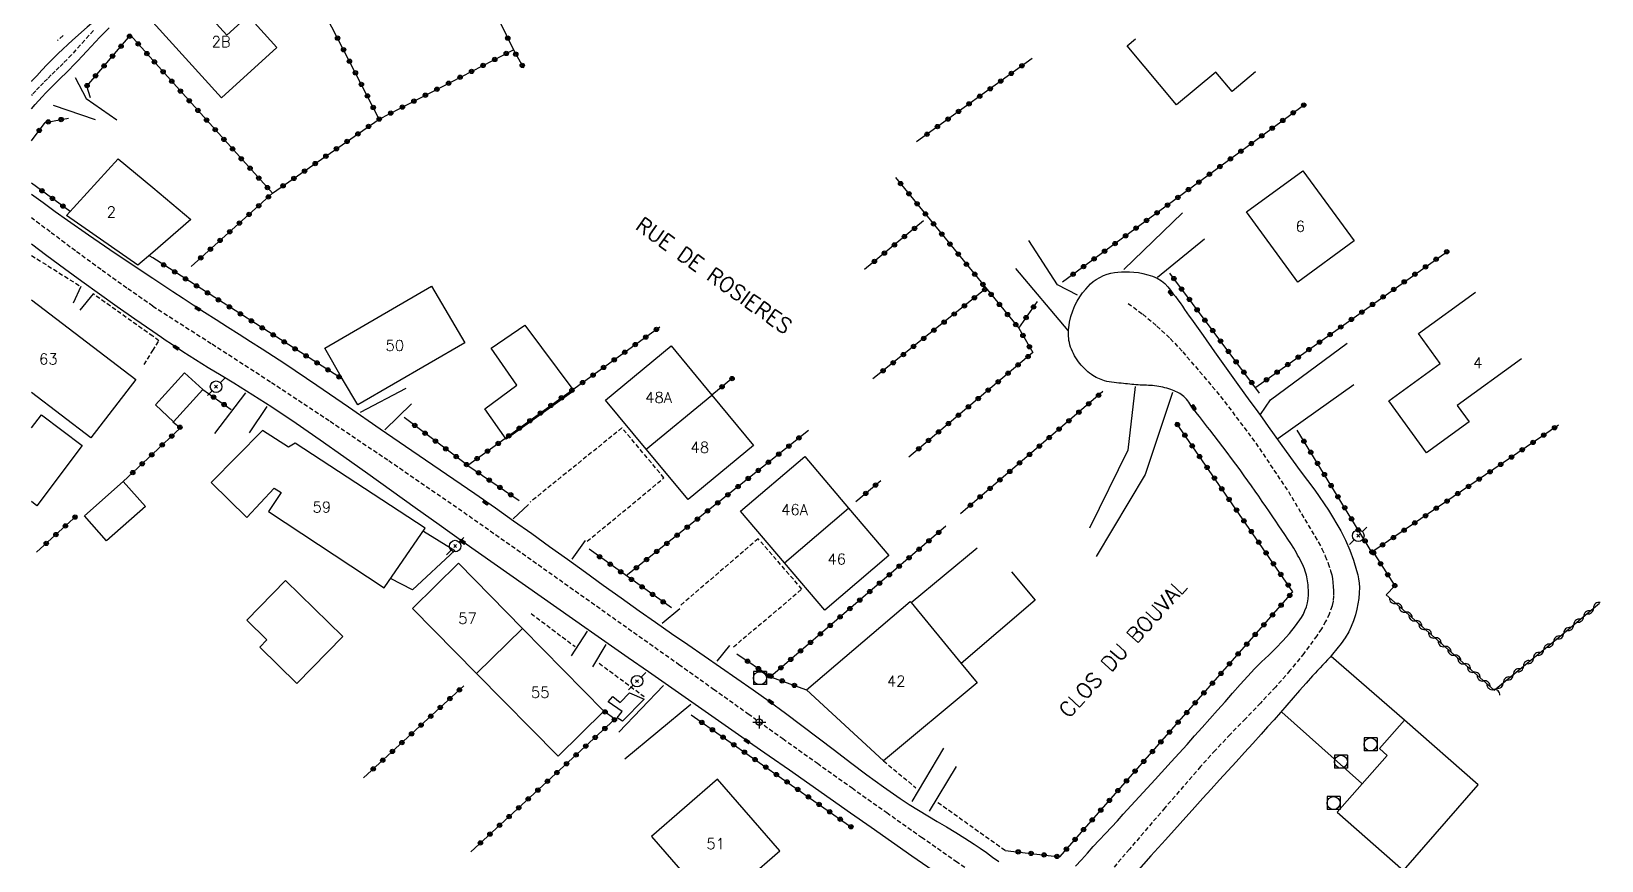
# Model space of a CAD drawing. Header units: millimetres. Extents: x 164000 to 165001, y 156999 to 158000.
# Drawn here: x 164000 to 164181.2, y 157494.5 to 157590.2 of the extents above; entities that cross this region are included whole.
import ezdxf
from ezdxf.enums import TextEntityAlignment as Align

# ---------------------------------------------------------------- set-up
doc = ezdxf.new("R2010")
doc.units = ezdxf.units.MM
doc.linetypes.add('DASHED', pattern=[0.75, 0.5, -0.25])
doc.layers.get('0').update_dxf_attribs({"linetype": 'CONTINUOUS'})
for name, color, linetype in [('W0001', 6, 'DASHED'), ('W0008', 7, 'CONTINUOUS'), ('W0017', 7, 'CONTINUOUS'), ('W0101', 7, 'CONTINUOUS'), ('W0104', 1, 'CONTINUOUS'), ('W0105', 7, 'CONTINUOUS'), ('W0112', 1, 'DASHED'), ('W0310', 3, 'CONTINUOUS'), ('W0323', 7, 'CONTINUOUS'), ('W0401', 7, 'CONTINUOUS'), ('W0420', 7, 'CONTINUOUS'), ('W0473', 7, 'CONTINUOUS'), ('W0853', 7, 'CONTINUOUS'), ('W0989', 7, 'CONTINUOUS'), ('W0991', 7, 'CONTINUOUS'), ('W1102', 7, 'CONTINUOUS')]:
    doc.layers.add(name, color=color, linetype=linetype)
doc.styles.get("Standard").update_dxf_attribs({"font": 'romans.shx', "width": 0.85})

# ---------------------------------------------------------------- blocks, each defined once
blk = doc.blocks.new('T401')
for p, q in [((-0.3, 0.3), (0, 0.3)), ((-0.3, -0.25), (-0.3, 0.3)), ((-0.3, 0.15), (0, 0.15)), ((-0.3, 0), (0, 0)), ((0, 0.3), (0, -0.25)), ((-0.3, -0.15), (0, -0.15)), ((-0.3, -0.25), (-0.3, -0.3)), ((-0.3, -0.3), (0, -0.3)), ((0, -0.3), (0, -0.25))]:
    blk.add_line(p, q)
blk = doc.blocks.new('T420')
for p, q in [((0.75, 0.75), (-0.75, 0.75)), ((-0.75, 0.75), (-0.75, -0.75)), ((0.75, 0.75), (0.75, -0.75)), ((0.75, -0.75), (-0.75, -0.75))]:
    blk.add_line(p, q)
blk.add_ellipse((0, 0), major_axis=(-0.53, 0.53), ratio=1, start_param=3.926991, end_param=10.210176)
blk = doc.blocks.new('T473')
for p, q in [((-0.166667, 0.166667), (0.166667, -0.166667)), ((-0.166667, -0.166667), (0.166667, 0.166667)), ((0.500001, 0.500001), (1.000002, 1.000002)), ((-1.000002, -1.000002), (-0.500001, -0.500001))]:
    blk.add_line(p, q)
blk.add_ellipse((0, 0), major_axis=(0.471405, 0.471405), ratio=1, start_param=5.4977871438, end_param=11.780972451)
blk = doc.blocks.new('T853')
for p, q in [((-0.75, 0), (0.75, 0)), ((0, 0.75), (0, -0.75))]:
    blk.add_line(p, q)
blk.add_ellipse((0, 0), major_axis=(-0.265, 0.265), ratio=1, start_param=3.926991, end_param=10.210176)
blk = doc.blocks.new('t323o')
at = {"color": 0, "linetype": 'Continuous'}
for radius in [0.25, 0.15]:
    blk.add_circle((0, 0), radius, dxfattribs=at)
blk = doc.blocks.new('t310o')
at = {"color": 0, "linetype": 'Continuous'}
for centre, start, end in [((-0.5, 0.38), 216.8699, 323.1304), ((0.5, -0.37), 36.8699, 143.1303)]:
    blk.add_arc(centre, 0.625, start, end, dxfattribs=at)

msp = doc.modelspace()

# ---------------------------------------------------------------- linework, layer by layer
at = {"layer": 'W0001'}
for points in [[(164007.18, 157590.27), (164006.66, 157589.72), (164006.15, 157589.16), (164005.65, 157588.6), (164005.14, 157588.04), (164004.63, 157587.48), (164004.11, 157586.93), (164003.66, 157586.48), (164003.21, 157586.03), (164002.75, 157585.58), (164002.29, 157585.14), (164001.84, 157584.69), (164001.39, 157584.24), (164000.94, 157583.78), (164000.5, 157583.32), (164000.1, 157582.87), (164000, 157582.76)], [(164014, 157558.47), (164011, 157560.56), (164008.03, 157562.68), (164005.08, 157564.84), (164002.16, 157567.03), (164000, 157568.67)], [(164014, 157558.47), (164020.86, 157554.1), (164027.69, 157549.67), (164034.48, 157545.18), (164041.23, 157540.64), (164048.65, 157535.55), (164056.02, 157530.38), (164063.36, 157525.17), (164070.7, 157519.97), (164074.71, 157517.13), (164078.71, 157514.28), (164082.7, 157511.43), (164086.69, 157508.57), (164090.68, 157505.72), (164094.68, 157502.87), (164098.68, 157500.03), (164102.7, 157497.2), (164106.65, 157494.43), (164110.61, 157491.68), (164114.58, 157488.95), (164118.57, 157486.22)], [(164126.54, 157558.79), (164128.23, 157557.53), (164129.85, 157556.17), (164131.39, 157554.73), (164132.84, 157553.2), (164137.21, 157548.05), (164141.27, 157542.66), (164145.02, 157537.06), (164148.48, 157531.26), (164148.9, 157530.46), (164149.28, 157529.63), (164149.62, 157528.79), (164149.9, 157527.92), (164150.02, 157527.48), (164150.11, 157527.04), (164150.17, 157526.59), (164150.21, 157526.13), (164150.23, 157525.57), (164150.23, 157525), (164150.18, 157524.43), (164150.06, 157523.87), (164149.74, 157522.94), (164149.32, 157522.07), (164148.83, 157521.23), (164148.3, 157520.43), (164146.81, 157518.38), (164145.21, 157516.41), (164143.54, 157514.51), (164141.81, 157512.67), (164140.06, 157510.85), (164138.31, 157509.04), (164136.58, 157507.21), (164134.9, 157505.33), (164130.78, 157500.58), (164126.69, 157495.82), (164122.61, 157491.03)]]:
    msp.add_lwpolyline(points, dxfattribs=at)
at = {"layer": 'W0008'}
for points in [[(164014, 157596.87), (164012.97, 157596.05), (164011.95, 157595.22), (164010.93, 157594.39), (164009.92, 157593.55), (164008.17, 157592.11), (164006.45, 157590.64), (164004.75, 157589.14), (164003.09, 157587.6), (164002.45, 157586.98), (164001.83, 157586.35), (164001.22, 157585.71), (164000.61, 157585.06), (164000.01, 157584.41), (164000, 157584.4)], [(164000, 157581.24), (164000.45, 157581.75), (164001.24, 157582.63), (164001.68, 157583.09), (164002.13, 157583.55), (164002.58, 157583.99), (164003.03, 157584.44), (164003.48, 157584.88), (164003.94, 157585.33), (164004.39, 157585.77), (164004.83, 157586.23), (164005.35, 157586.77), (164005.87, 157587.32), (164006.38, 157587.87), (164006.88, 157588.42), (164007.39, 157588.98), (164007.91, 157589.52), (164008.43, 157590.06), (164008.97, 157590.59)], [(164000, 157571.4), (164001.34, 157570.41), (164002.75, 157569.4), (164004.16, 157568.39), (164006.6, 157566.69), (164009.06, 157565.01), (164011.52, 157563.34), (164014, 157561.69)], [(164014, 157555.53), (164011.94, 157556.95), (164009.89, 157558.39), (164007.86, 157559.85), (164005.83, 157561.32), (164003.81, 157562.79), (164001.79, 157564.28), (164000, 157565.6)], [(164120.48, 157493.83), (164121.15, 157494.59), (164121.84, 157495.35), (164122.52, 157496.1), (164123.21, 157496.85), (164123.91, 157497.6), (164124.6, 157498.35), (164125.29, 157499.09), (164125.98, 157499.84), (164127.82, 157501.85), (164129.66, 157503.86), (164131.5, 157505.87), (164133.33, 157507.89), (164134.21, 157508.87), (164135.09, 157509.86), (164135.97, 157510.84), (164136.84, 157511.83), (164137.72, 157512.82), (164138.59, 157513.81), (164139.47, 157514.79), (164140.36, 157515.78), (164141.13, 157516.61), (164141.94, 157517.42), (164142.75, 157518.21), (164143.57, 157519.01), (164144.37, 157519.83), (164145.14, 157520.69), (164145.86, 157521.59), (164146.52, 157522.53), (164146.75, 157522.93), (164146.94, 157523.35), (164147.1, 157523.78), (164147.22, 157524.22), (164147.3, 157524.68), (164147.34, 157525.15), (164147.34, 157525.62), (164147.32, 157526.08), (164147.3, 157526.31), (164147.27, 157526.54), (164147.24, 157526.76), (164147.2, 157526.99), (164147.15, 157527.22), (164147.1, 157527.44), (164147.04, 157527.66), (164146.97, 157527.88), (164146.87, 157528.16), (164146.76, 157528.43), (164146.64, 157528.7), (164146.51, 157528.97), (164146.38, 157529.23), (164146.24, 157529.49), (164146.09, 157529.75), (164145.95, 157530), (164145.64, 157530.54), (164145.31, 157531.07), (164144.97, 157531.59), (164144.63, 157532.1), (164144.28, 157532.62), (164143.93, 157533.13), (164143.58, 157533.64), (164143.23, 157534.15), (164142.83, 157534.75), (164142.42, 157535.34), (164142.01, 157535.94), (164141.6, 157536.54), (164141.19, 157537.13), (164140.78, 157537.72), (164140.36, 157538.31), (164139.94, 157538.9), (164139.45, 157539.57), (164138.96, 157540.23), (164138.46, 157540.9), (164137.96, 157541.56), (164137.46, 157542.22), (164136.96, 157542.88), (164136.45, 157543.53), (164135.95, 157544.19), (164135.71, 157544.5), (164135.47, 157544.8), (164135.23, 157545.11), (164135, 157545.41), (164134.76, 157545.72), (164134.52, 157546.02), (164134.28, 157546.33), (164134.04, 157546.63), (164133.91, 157546.81), (164133.78, 157547), (164133.66, 157547.18), (164133.54, 157547.37), (164133.41, 157547.55), (164133.27, 157547.73), (164133.12, 157547.9), (164132.95, 157548.05), (164132.81, 157548.17), (164132.66, 157548.28), (164132.5, 157548.38), (164132.34, 157548.47), (164132.18, 157548.55), (164132.01, 157548.63), (164131.84, 157548.7), (164131.67, 157548.77), (164131.45, 157548.85), (164131.22, 157548.93), (164130.99, 157548.99), (164130.76, 157549.06), (164130.53, 157549.11), (164130.3, 157549.16), (164130.07, 157549.2), (164129.83, 157549.24), (164129.59, 157549.27), (164129.35, 157549.3), (164129.12, 157549.31), (164128.88, 157549.32), (164128.64, 157549.33), (164128.4, 157549.34), (164128.16, 157549.35), (164127.92, 157549.36), (164127.68, 157549.38), (164127.44, 157549.4), (164127.2, 157549.42), (164126.96, 157549.44), (164126.72, 157549.46), (164126.48, 157549.49), (164126.24, 157549.51), (164126, 157549.54), (164125.73, 157549.57), (164125.45, 157549.59), (164125.18, 157549.62), (164124.91, 157549.64), (164124.63, 157549.68), (164124.36, 157549.72), (164124.09, 157549.78), (164123.82, 157549.85), (164123.62, 157549.91), (164123.42, 157549.99), (164123.23, 157550.07), (164123.03, 157550.15), (164122.85, 157550.25), (164122.66, 157550.35), (164122.48, 157550.46), (164122.31, 157550.58), (164122.09, 157550.74), (164121.89, 157550.9), (164121.69, 157551.08), (164121.49, 157551.26), (164121.31, 157551.45), (164121.13, 157551.64), (164120.96, 157551.85), (164120.8, 157552.06), (164120.65, 157552.28), (164120.49, 157552.51), (164120.35, 157552.75), (164120.22, 157552.99), (164120.1, 157553.24), (164119.99, 157553.49), (164119.9, 157553.75), (164119.82, 157554.02), (164119.76, 157554.26), (164119.71, 157554.5), (164119.68, 157554.75), (164119.67, 157554.99), (164119.66, 157555.24), (164119.66, 157555.48), (164119.67, 157555.73), (164119.7, 157555.97), (164119.79, 157556.63), (164119.94, 157557.28), (164120.14, 157557.92), (164120.39, 157558.54), (164120.65, 157559.04), (164120.95, 157559.53), (164121.28, 157559.99), (164121.64, 157560.43), (164121.91, 157560.74), (164122.2, 157561.04), (164122.52, 157561.32), (164122.85, 157561.56), (164123.26, 157561.79), (164123.68, 157561.99), (164124.11, 157562.15), (164124.55, 157562.28), (164124.96, 157562.36), (164125.36, 157562.4), (164125.77, 157562.42), (164126.18, 157562.43), (164126.69, 157562.42), (164127.21, 157562.4), (164127.72, 157562.34), (164128.23, 157562.24), (164128.79, 157562.09), (164129.35, 157561.91), (164129.89, 157561.68), (164130.4, 157561.38), (164130.78, 157561.07), (164131.11, 157560.7), (164131.41, 157560.31), (164131.71, 157559.93), (164131.99, 157559.57), (164132.27, 157559.2), (164132.53, 157558.83), (164132.8, 157558.45), (164133.05, 157558.08), (164133.31, 157557.7), (164133.57, 157557.32), (164133.84, 157556.95), (164135.18, 157555.07), (164136.51, 157553.18), (164137.85, 157551.3), (164139.2, 157549.43), (164139.89, 157548.46), (164140.59, 157547.49), (164141.29, 157546.53), (164142, 157545.56), (164142.7, 157544.59), (164143.39, 157543.63), (164144.09, 157542.66), (164144.78, 157541.68), (164146.4, 157539.45), (164148.06, 157537.22), (164149.65, 157534.94), (164151.07, 157532.55), (164151.62, 157531.45), (164152.11, 157530.31), (164152.53, 157529.15), (164152.9, 157527.96), (164153.02, 157527.48), (164153.12, 157527), (164153.19, 157526.51), (164153.22, 157526.02), (164153.21, 157525.38), (164153.15, 157524.75), (164153.05, 157524.12), (164152.92, 157523.51), (164152.75, 157522.83), (164152.53, 157522.17), (164152.28, 157521.52), (164151.98, 157520.89), (164151.57, 157520.2), (164151.1, 157519.54), (164150.61, 157518.91), (164150.1, 157518.3), (164149.83, 157517.97), (164149.55, 157517.65), (164149.26, 157517.34), (164148.97, 157517.03), (164148.68, 157516.73), (164148.39, 157516.42), (164148.1, 157516.11), (164147.82, 157515.8), (164147.07, 157514.96), (164146.32, 157514.12), (164145.58, 157513.28), (164144.85, 157512.43), (164144.11, 157511.59), (164143.37, 157510.75), (164142.63, 157509.91), (164141.88, 157509.07), (164140.93, 157508.01), (164139.97, 157506.96), (164139.01, 157505.9), (164138.05, 157504.85), (164137.09, 157503.8), (164136.13, 157502.75), (164135.17, 157501.7), (164134.22, 157500.64), (164132.52, 157498.77), (164130.83, 157496.9), (164129.14, 157495.03), (164127.48, 157493.13)], [(164014, 157561.69), (164015.16, 157560.92), (164016.33, 157560.15), (164017.5, 157559.38), (164018.67, 157558.61), (164019.98, 157557.76), (164021.31, 157556.91), (164022.63, 157556.07), (164023.96, 157555.23), (164025.29, 157554.39), (164026.62, 157553.54), (164027.94, 157552.69), (164029.25, 157551.83), (164032.94, 157549.36), (164036.59, 157546.85), (164040.24, 157544.32), (164043.89, 157541.81), (164046.31, 157540.16), (164048.74, 157538.51), (164051.16, 157536.85), (164053.56, 157535.18), (164055.64, 157533.71), (164057.72, 157532.23), (164059.78, 157530.75), (164061.85, 157529.26), (164063.91, 157527.77), (164065.97, 157526.28), (164068.04, 157524.8), (164070.12, 157523.32), (164071.99, 157522.01), (164073.86, 157520.71), (164075.75, 157519.41), (164077.63, 157518.12), (164079.51, 157516.82), (164081.39, 157515.52), (164083.26, 157514.2), (164085.12, 157512.88), (164087.02, 157511.49), (164088.9, 157510.08), (164090.78, 157508.66), (164092.64, 157507.23), (164094.52, 157505.8), (164096.4, 157504.4), (164098.31, 157503.02), (164100.24, 157501.67), (164101.29, 157500.98), (164102.35, 157500.31), (164103.42, 157499.66), (164104.49, 157499.02), (164105.57, 157498.38), (164106.64, 157497.73), (164107.7, 157497.07), (164108.76, 157496.4), (164109.48, 157495.91), (164110.19, 157495.41), (164110.9, 157494.9), (164111.6, 157494.39)], [(164104.05, 157493.29), (164101.58, 157495.02), (164099.23, 157496.67), (164096.88, 157498.32), (164094.52, 157499.97), (164092.17, 157501.62), (164089.81, 157503.26), (164087.46, 157504.91), (164085.11, 157506.55), (164082.75, 157508.2), (164080.44, 157509.81), (164078.12, 157511.43), (164075.81, 157513.04), (164073.49, 157514.66), (164071.18, 157516.27), (164068.87, 157517.89), (164066.55, 157519.5), (164064.24, 157521.12), (164062.43, 157522.39), (164060.63, 157523.66), (164058.82, 157524.93), (164057.01, 157526.19), (164055.21, 157527.46), (164053.4, 157528.73), (164051.59, 157530), (164049.79, 157531.27), (164047.04, 157533.22), (164044.29, 157535.18), (164041.55, 157537.14), (164038.81, 157539.11), (164036.06, 157541.06), (164033.31, 157543), (164030.53, 157544.92), (164027.73, 157546.8), (164026.29, 157547.75), (164024.83, 157548.66), (164023.36, 157549.57), (164021.89, 157550.46), (164020.41, 157551.36), (164018.94, 157552.27), (164017.49, 157553.19), (164016.05, 157554.14), (164015.53, 157554.48), (164015.02, 157554.83), (164014.51, 157555.18), (164014, 157555.53)]]:
    msp.add_lwpolyline(points, dxfattribs=at)
at = {"layer": 'W0017'}
for points in [[(164005.06, 157584.85), (164006.3, 157582.42), (164009.84, 157579.97)], [(164002.52, 157581.67), (164007.36, 157579.99)], [(164126.04, 157562.71), (164132.81, 157569.25)], [(164120.68, 157559.74), (164118.39, 157560.92), (164115.09, 157566.04)], [(164129.93, 157561.81), (164135.33, 157566.23)], [(164119.6, 157555.67), (164113.56, 157562.81)], [(164141.79, 157545.96), (164142.96, 157547.66), (164151.82, 157554.21)], [(164127.35, 157549.19), (164126.52, 157541.86), (164122.06, 157532.86)], [(164143.81, 157543.2), (164152.56, 157549.43)], [(164024.72, 157548.46), (164021.14, 157543.76)], [(164043.21, 157548.96), (164037.94, 157546.21)], [(164131.66, 157548.51), (164128.5, 157539.04), (164122.86, 157529.58)], [(164027.15, 157546.9), (164025.12, 157543.83)], [(164040.78, 157544.19), (164043.87, 157547.18)], [(164057.35, 157535.58), (164055.58, 157533.92)], [(164063.88, 157531.41), (164062.37, 157529.27)], [(164074.81, 157523.53), (164072.77, 157521.85)], [(164064.13, 157520.96), (164062.26, 157518.12)], [(164066.27, 157519.41), (164064.72, 157516.86)], [(164080.54, 157519.3), (164079.07, 157517.52)], [(164158.41, 157510.71), (164149.98, 157518.05)], [(164072.91, 157514.71), (164067.78, 157509.3)], [(164076.07, 157512.5), (164068.45, 157506.18)], [(164144.27, 157511.6), (164153.5, 157503.4)], [(164105.25, 157507.46), (164101.59, 157501.3)], [(164106.7, 157505.36), (164103.57, 157500.18)]]:
    msp.add_lwpolyline(points, dxfattribs=at)
at = {"layer": 'W0101'}
for points in [[(164014, 157592.42), (164017.35, 157595.46), (164022.54, 157589.74), (164025, 157591.97), (164028.33, 157588.31), (164021.94, 157582.51)], [(164021.94, 157582.51), (164014, 157591.25)], [(164141.23, 157585.49), (164138.52, 157583.23), (164136.65, 157585.47), (164132.1, 157581.68), (164126.41, 157588.51), (164127.39, 157589.32)], [(164004.06, 157568.92), (164010.02, 157575.48), (164014, 157572.15)], [(164014, 157572.15), (164018.4, 157568.48)], [(164012.29, 157563.19), (164004.06, 157568.92)], [(164018.4, 157568.48), (164014, 157564.67)], [(164014, 157564.67), (164012.29, 157563.19)], [(164033.87, 157553.6), (164046.17, 157560.79), (164049.99, 157554.25)], [(164171.92, 157552.37), (164164.51, 157547), (164165.88, 157545.1), (164160.95, 157541.54), (164156.6, 157547.56), (164162.52, 157551.85), (164160.02, 157555.31), (164166.63, 157560.09)], [(164000, 157559.19), (164012.03, 157550.02), (164006.87, 157543.26), (164000, 157548.5)], [(164035.91, 157550.03), (164033.87, 157553.6)], [(164049.99, 157554.25), (164037.68, 157547.07)], [(164070.93, 157541.97), (164066.25, 157547.63), (164073.8, 157553.88), (164078.52, 157548.21)], [(164037.68, 157547.07), (164035.91, 157550.03)], [(164078.52, 157548.21), (164083.31, 157542.39)], [(164030.43, 157542.65), (164029.68, 157542.18), (164026.67, 157544.1), (164020.75, 157538.13), (164024.87, 157534.06), (164028.01, 157537.45), (164028.8, 157536.95), (164027.35, 157534.76), (164040.69, 157525.95), (164045.42, 157532.83)], [(164045.42, 157532.83), (164030.43, 157542.65)], [(164083.31, 157542.39), (164075.76, 157536.14), (164070.93, 157541.97)], [(164086.88, 157528.86), (164081.82, 157534.82), (164089.23, 157541.11), (164094.29, 157535.16)], [(164094.29, 157535.16), (164098.94, 157529.69)], [(164098.94, 157529.69), (164091.54, 157523.39), (164086.88, 157528.86)], [(164101.5, 157524.26), (164109.11, 157530.57)], [(164043.97, 157523.59), (164049.26, 157528.8), (164056.66, 157521.29)], [(164113.09, 157527.8), (164115.8, 157524.54), (164107.27, 157517.23)], [(164089.43, 157514.18), (164101.39, 157524.4), (164101.5, 157524.26)], [(164051.37, 157516.08), (164043.97, 157523.59)], [(164056.66, 157521.29), (164066.06, 157511.74), (164060.76, 157506.53), (164051.37, 157516.08)], [(164107.27, 157517.23), (164109.1, 157515)], [(164109.1, 157515), (164098.31, 157506)], [(164089.43, 157514.18), (164098.31, 157506)]]:
    msp.add_lwpolyline(points, dxfattribs=at)
for points in [[(164152.6, 157565.99), (164146.11, 157561.25), (164140.2, 157569.34), (164146.69, 157574.08)], [(164166.94, 157503.23), (164158.41, 157510.71), (164155.54, 157507.41), (164156.44, 157506.62), (164150.67, 157500.07), (164158.3, 157493.35)], [(164086.35, 157495.61), (164079.16, 157503.89), (164071.55, 157497.28), (164078.74, 157489)]]:
    msp.add_lwpolyline(points, close=True, dxfattribs=at)
at = {"layer": 'W0104'}
for points in [[(164054.77, 157543.13), (164052.31, 157546.62), (164056.01, 157549.36), (164053.06, 157553.63), (164056.93, 157556.28), (164062.6, 157548.69)], [(164019.79, 157548.84), (164017.67, 157550.77), (164014.3, 157547.06), (164016.41, 157545.13)], [(164010.6, 157538.24), (164013.15, 157535.36), (164008.67, 157531.4), (164006.12, 157534.27)], [(164035.95, 157520.35), (164030.64, 157514.92), (164026.35, 157519.1), (164027.18, 157519.95), (164024.85, 157522.22), (164029.33, 157526.81)], [(164070.69, 157513.12), (164068.2, 157510.59), (164067.59, 157510.98), (164068.17, 157511.7), (164066.55, 157512.8), (164067.1, 157513.44), (164067.91, 157512.73), (164068.99, 157513.83)]]:
    msp.add_lwpolyline(points, close=True, dxfattribs=at)
for points in [[(164001.15, 157545.94), (164005.87, 157542.37), (164000.64, 157535.44), (164000, 157535.93)], [(164000, 157544.41), (164001.15, 157545.94)], [(164045.22, 157532.5), (164048.85, 157530.28), (164043.98, 157525.75), (164041.44, 157527.04)]]:
    msp.add_lwpolyline(points, dxfattribs=at)
at = {"layer": 'W0105'}
for points in [[(164005.71, 157560.72), (164004.8, 157558.8)], [(164007.13, 157559.88), (164005.59, 157558.01)]]:
    msp.add_lwpolyline(points, dxfattribs=at)
at = {"layer": 'W0112'}
for points in [[(164003.65, 157589.71), (164003.02, 157589.12)], [(164000, 157564.32), (164005.71, 157560.72)], [(164014, 157554.99), (164007.13, 157559.88)], [(164014, 157553.33), (164014.72, 157554.48), (164014, 157554.99)], [(164013, 157551.73), (164014, 157553.33)], [(164064.14, 157531.33), (164072.98, 157538.67), (164068.14, 157544.41), (164057.53, 157535.84)], [(164080.99, 157519.14), (164088.9, 157525.82), (164083.85, 157531.62), (164074.9, 157523.95)], [(164057.66, 157523), (164062.73, 157519.18)], [(164065.5, 157517.26), (164070.7, 157513.42)], [(164098.31, 157506), (164102.05, 157502.88)], [(164104.59, 157501.2), (164112.36, 157495.67)]]:
    msp.add_lwpolyline(points, dxfattribs=at)
at = {"layer": 'W0310'}
msp.add_lwpolyline([(164156.3, 157525.14), (164168.76, 157514.14), (164176.37, 157520.37), (164180.92, 157524.19)], dxfattribs=at)
at = {"layer": 'W0323'}
for points in [[(164044.47, 157610.9), (164055.61, 157588.05)], [(164040.13, 157580.05), (164028.51, 157602.65)], [(164006.82, 157582.49), (164006.38, 157583.86), (164011.42, 157589.72), (164014, 157586.85)], [(164027.81, 157571.49), (164040.13, 157580.05), (164055.61, 157588.05), (164056.78, 157585.97)], [(164014, 157586.85), (164027.81, 157571.49), (164018.42, 157563.04)], [(164115.47, 157587.06), (164102.11, 157577.42)], [(164118.98, 157561.26), (164146.9, 157581.74)], [(164000, 157577.54), (164001.6, 157579.65), (164004.27, 157580.17)], [(164004.47, 157569.4), (164000, 157572.67)], [(164099.71, 157573.31), (164113.92, 157555.91), (164115.54, 157553.12), (164101.23, 157541.05)], [(164102.93, 157568.3), (164096.1, 157562.68)], [(164014, 157564.03), (164013.67, 157564.24)], [(164035.91, 157550.03), (164014, 157564.03)], [(164141.28, 157549.11), (164163.3, 157564.75)], [(164141.69, 157548.43), (164131.33, 157562.29)], [(164110, 157560.38), (164097.09, 157550.07)], [(164113.92, 157555.91), (164116.07, 157559.02)], [(164072.49, 157556.06), (164050.35, 157540.09), (164043.02, 157545.61)], [(164080.93, 157550.19), (164078.52, 157548.21)], [(164019.79, 157548.84), (164023.03, 157546.54)], [(164123.62, 157548.61), (164107.19, 157534.51)], [(164016.31, 157545.11), (164017.21, 157544.43), (164014, 157541.42)], [(164089.64, 157544.12), (164068.64, 157527.35)], [(164112.36, 157495.67), (164118.65, 157494.93), (164145.54, 157525.5), (164132.05, 157545.07)], [(164176.19, 157544.75), (164154.67, 157530.08), (164146.04, 157544.16)], [(164014, 157541.42), (164010.6, 157538.24)], [(164050.35, 157540.09), (164056.26, 157536.05)], [(164097.99, 157538.31), (164095.11, 157535.89)], [(164000.6, 157530.07), (164005.27, 157534.34)], [(164105.51, 157533.07), (164085.28, 157515.71), (164089.43, 157514.18)], [(164073.85, 157523.64), (164064.34, 157530.42)], [(164154.61, 157530.38), (164157.32, 157526.19), (164156.3, 157525.14)], [(164085.28, 157515.71), (164081.39, 157518.32)], [(164049.9, 157514.67), (164038.33, 157504.04)], [(164050.7, 157495.51), (164067.32, 157510.8), (164066.06, 157511.74)], [(164076.12, 157511.3), (164094.78, 157498.25)]]:
    msp.add_lwpolyline(points, dxfattribs=at)
at = {"layer": 'W1102'}
for points in [[(164070.93, 157541.97), (164078.52, 157548.21)], [(164086.88, 157528.86), (164094.29, 157535.16)], [(164101.5, 157524.26), (164107.27, 157517.23)], [(164051.37, 157516.08), (164056.66, 157521.29)]]:
    msp.add_lwpolyline(points, dxfattribs=at)

# ---------------------------------------------------------------- block references
at = {"layer": 'W0310'}
for p, rotation in [((164157.42, 157524.15), 318.588042441163), ((164158.55, 157523.15), 318.588042441163), ((164180.24, 157523.62), 40.09340074667486), ((164159.67, 157522.16), 318.588042441163), ((164160.8, 157521.17), 318.588042441163), ((164177.94, 157521.69), 40.09340074667486), ((164179.09, 157522.65), 40.09340074667486), ((164161.92, 157520.18), 318.588042441163), ((164175.64, 157519.76), 39.26234380393871), ((164176.79, 157520.72), 40.09340074667486), ((164163.05, 157519.18), 318.588042441163), ((164164.17, 157518.19), 318.588042441163), ((164173.31, 157517.86), 39.26234380393871), ((164174.48, 157518.81), 39.26234380393871), ((164165.3, 157517.2), 318.588042441163), ((164166.42, 157516.21), 318.588042441163), ((164170.99, 157515.97), 39.26234380393871), ((164172.15, 157516.92), 39.26234380393871), ((164167.55, 157515.22), 318.588042441163), ((164168.67, 157514.22), 318.588042441163), ((164169.83, 157515.02), 39.26234380393871)]:
    msp.add_blockref('t310o', p, dxfattribs=dict(at, rotation=rotation))
at = {"layer": 'W0323'}
for p, rotation in [((164011.32, 157589.6), 49.30300741095864), ((164012.32, 157588.73), 311.9592421507562), ((164035.33, 157589.39), 117.1932537197554), ((164054.95, 157589.39), 295.9846003781094), ((164009.36, 157587.32), 49.30300741095864), ((164010.34, 157588.46), 49.30300741095864), ((164013.32, 157587.61), 311.9592421507562), ((164036.01, 157588.06), 117.1932537197554), ((164053.46, 157586.93), 27.30909128554651), ((164054.79, 157587.62), 27.30909128554651), ((164055.89, 157587.54), 299.4333531687233), ((164007.4, 157585.05), 49.30300741095864), ((164008.38, 157586.19), 49.30300741095864), ((164014.2, 157586.64), 311.9592421509153), ((164015.2, 157585.52), 311.9592421509153), ((164036.7, 157586.72), 117.1932537197554), ((164037.39, 157585.39), 117.1932537197554), ((164050.79, 157585.56), 27.30909128554651), ((164052.12, 157586.25), 27.30909128554651), ((164056.63, 157586.24), 299.4333531687233), ((164113.06, 157585.32), 215.7984456149374), ((164114.28, 157586.2), 215.7984456149374), ((164006.42, 157583.91), 49.30300741095864), ((164016.2, 157584.41), 311.9592421509153), ((164017.2, 157583.29), 311.9592421509153), ((164038.07, 157584.05), 117.1932537197554), ((164046.79, 157583.49), 27.30909128554651), ((164048.13, 157584.18), 27.30909128554651), ((164049.46, 157584.87), 27.30909128554651), ((164110.63, 157583.56), 215.7984456149374), ((164111.84, 157584.44), 215.7984456149374), ((164018.21, 157582.17), 311.9592421509153), ((164038.76, 157582.72), 117.1932537197554), ((164039.44, 157581.39), 117.1932537197554), ((164042.8, 157581.43), 27.30909128554651), ((164044.13, 157582.12), 27.30909128554651), ((164045.46, 157582.81), 27.30909128554651), ((164108.19, 157581.81), 215.7984456149374), ((164109.41, 157582.69), 215.7984456149374), ((164146.8, 157581.67), 36.27011595103127), ((164001.95, 157579.72), 11.01619540234534), ((164003.42, 157580), 11.01619540234534), ((164019.21, 157581.06), 311.9592421509153), ((164020.21, 157579.94), 311.9592421509153), ((164040.13, 157580.05), 27.30909128554651), ((164041.46, 157580.74), 27.30909128554651), ((164105.76, 157580.05), 215.7984456149374), ((164106.98, 157580.93), 215.7984456149374), ((164144.38, 157579.89), 36.27011595103127), ((164145.59, 157580.78), 36.27011595103127), ((164000.91, 157578.74), 52.72471855584859), ((164021.22, 157578.83), 311.9592421509153), ((164037.67, 157578.34), 34.799535797923), ((164038.9, 157579.2), 34.799535797923), ((164103.33, 157578.3), 215.7984456149374), ((164104.54, 157579.18), 215.7984456149374), ((164141.96, 157578.12), 36.27011595103127), ((164143.17, 157579), 36.27011595103127), ((164022.22, 157577.71), 311.9592421509153), ((164023.22, 157576.6), 311.9592421509153), ((164035.2, 157576.63), 34.799535797923), ((164036.43, 157577.48), 34.799535797923), ((164139.54, 157576.34), 36.27011595103127), ((164140.75, 157577.23), 36.27011595103127), ((164024.22, 157575.48), 311.9592421509153), ((164025.23, 157574.37), 311.9592421509153), ((164032.74, 157574.92), 34.799535797923), ((164033.97, 157575.77), 34.799535797923), ((164137.12, 157574.57), 36.27011595103127), ((164138.33, 157575.46), 36.27011595103127), ((164026.23, 157573.25), 311.9592421509153), ((164029.04, 157572.35), 34.799535797923), ((164030.28, 157573.2), 34.799535797923), ((164031.51, 157574.06), 34.799535797923), ((164100.29, 157572.6), 309.2267597785798), ((164134.7, 157572.79), 36.27011595103127), ((164135.91, 157573.68), 36.27011595103127), ((164001.21, 157571.78), 143.8535500016587), ((164002.42, 157570.9), 143.8535500016587), ((164027.23, 157572.14), 311.9592421509153), ((164027.34, 157571.07), 222.016537383427), ((164101.24, 157571.44), 309.2267597785798), ((164132.28, 157571.02), 36.27011595103127), ((164133.49, 157571.91), 36.27011595103127), ((164003.63, 157570.01), 143.8535500016587), ((164025.11, 157569.06), 222.016537383427), ((164026.23, 157570.06), 222.016537383427), ((164102.19, 157570.28), 309.2267597785798), ((164103.14, 157569.11), 309.2267597785798), ((164129.87, 157569.24), 36.27011595103127), ((164131.08, 157570.13), 36.27011595103127), ((164022.88, 157567.05), 222.016537383427), ((164024, 157568.06), 222.016537383427), ((164101.89, 157567.44), 219.4529128304691), ((164104.09, 157567.95), 309.2267597785798), ((164127.45, 157567.47), 36.27011595103127), ((164128.66, 157568.36), 36.27011595103127), ((164021.77, 157566.05), 222.016537383427), ((164099.58, 157565.53), 219.4529128304691), ((164100.73, 157566.49), 219.4529128304691), ((164105.04, 157566.79), 309.2267597785798), ((164105.98, 157565.63), 309.2267597785798), ((164125.03, 157565.69), 36.27011595103127), ((164126.24, 157566.58), 36.27011595103127), ((164019.54, 157564.04), 222.016537383427), ((164020.65, 157565.04), 222.016537383427), ((164097.26, 157563.63), 219.4529128304691), ((164098.42, 157564.58), 219.4529128304691), ((164106.93, 157564.47), 309.2267597785798), ((164107.88, 157563.3), 309.2267597785798), ((164122.61, 157563.92), 36.27011595103127), ((164123.82, 157564.81), 36.27011595103127), ((164162.07, 157563.87), 35.37681862600743), ((164163.29, 157564.74), 35.37681862600743), ((164015.26, 157563.22), 147.4257395892362), ((164016.53, 157562.41), 147.4257395892362), ((164017.79, 157561.61), 147.4257395892362), ((164108.83, 157562.14), 309.2267597785798), ((164120.19, 157562.14), 36.27011595103127), ((164121.4, 157563.03), 36.27011595103127), ((164131.81, 157561.64), 126.81558321579), ((164159.62, 157562.14), 35.37681862600743), ((164160.85, 157563), 35.37681862600743), ((164019.06, 157560.8), 147.4257395892362), ((164020.32, 157559.99), 147.4257395892362), ((164109.78, 157560.98), 309.2267597785798), ((164109.99, 157560.37), 218.6102774922806), ((164110.73, 157559.82), 309.2267597785798), ((164132.7, 157560.44), 126.81558321579), ((164157.18, 157560.4), 35.37681862600743), ((164158.4, 157561.27), 35.37681862600743), ((164021.58, 157559.18), 147.4257395892362), ((164022.85, 157558.38), 147.4257395892362), ((164107.64, 157558.5), 218.6102774922806), ((164108.81, 157559.43), 218.6102774922806), ((164111.68, 157558.66), 309.2267597785798), ((164115.63, 157558.38), 55.26264811868145), ((164133.6, 157559.24), 126.81558321579), ((164134.5, 157558.04), 126.81558321579), ((164154.73, 157558.66), 35.37681862600743), ((164155.95, 157559.53), 35.37681862600743), ((164024.11, 157557.57), 147.4257395892362), ((164025.38, 157556.76), 147.4257395892362), ((164105.3, 157556.62), 218.6102774922806), ((164106.47, 157557.56), 218.6102774922806), ((164112.62, 157557.5), 309.2267597785798), ((164113.57, 157556.33), 309.2267597785798), ((164114.77, 157557.14), 55.26264811868145), ((164135.4, 157556.84), 126.81558321579), ((164151.06, 157556.06), 35.37681862600743), ((164152.29, 157556.93), 35.37681862600743), ((164153.51, 157557.79), 35.37681862600743), ((164026.64, 157555.95), 147.4257395892362), ((164027.9, 157555.15), 147.4257395892362), ((164029.17, 157554.34), 147.4257395892362), ((164070.89, 157554.9), 215.798445614941), ((164072.11, 157555.78), 215.798445614941), ((164102.95, 157554.75), 218.6102774922806), ((164104.13, 157555.69), 218.6102774922806), ((164114.4, 157555.08), 300.136438157355), ((164136.3, 157555.64), 126.81558321579), ((164137.2, 157554.44), 126.81558321579), ((164148.62, 157554.32), 35.37681862600743), ((164149.84, 157555.19), 35.37681862600743), ((164030.43, 157553.53), 147.4257395892362), ((164031.7, 157552.72), 147.4257395892362), ((164068.46, 157553.15), 215.798445614941), ((164069.67, 157554.03), 215.798445614941), ((164100.61, 157552.88), 218.6102774922806), ((164101.78, 157553.82), 218.6102774922806), ((164114.99, 157552.65), 220.1413029375765), ((164115.15, 157553.79), 300.136438157355), ((164138.1, 157553.24), 126.81558321579), ((164146.17, 157552.58), 35.37681862600743), ((164147.39, 157553.45), 35.37681862600743), ((164032.96, 157551.91), 147.4257395892362), ((164034.22, 157551.11), 147.4257395892362), ((164066.02, 157551.39), 215.798445614941), ((164067.24, 157552.27), 215.798445614941), ((164098.26, 157551.01), 218.6102774922806), ((164099.44, 157551.94), 218.6102774922806), ((164112.69, 157550.72), 220.1413029375765), ((164113.84, 157551.68), 220.1413029375765), ((164139, 157552.04), 126.81558321579), ((164139.9, 157550.84), 126.81558321579), ((164143.72, 157550.85), 35.37681862600743), ((164144.95, 157551.72), 35.37681862600743), ((164035.49, 157550.3), 147.4257395892362), ((164062.37, 157548.76), 215.798445614941), ((164063.59, 157549.64), 215.798445614941), ((164064.81, 157550.52), 215.798445614941), ((164079.68, 157549.16), 219.4529128303457), ((164080.84, 157550.11), 219.4529128303457), ((164110.4, 157548.78), 220.1413029375765), ((164111.55, 157549.75), 220.1413029375765), ((164140.79, 157549.64), 126.81558321579), ((164142.5, 157549.98), 35.37681862600743), ((164021.01, 157547.97), 324.6721386876004), ((164022.24, 157547.11), 324.6721386876004), ((164059.94, 157547.01), 215.798445614941), ((164061.16, 157547.89), 215.798445614941), ((164109.25, 157547.81), 220.1413029375765), ((164121.99, 157547.21), 220.6252814121817), ((164123.13, 157548.18), 220.6252814121817), ((164057.51, 157545.25), 215.798445614941), ((164058.72, 157546.13), 215.798445614941), ((164106.96, 157545.88), 220.1413029375765), ((164108.11, 157546.85), 220.1413029375765), ((164119.71, 157545.25), 220.6252814121817), ((164120.85, 157546.23), 220.6252814121817), ((164016.19, 157543.47), 223.1353810048945), ((164017.14, 157544.49), 323.2010756778443), ((164044.22, 157544.71), 142.9901709438956), ((164045.42, 157543.8), 142.9901709438956), ((164055.07, 157543.5), 215.798445614941), ((164056.29, 157544.38), 215.798445614941), ((164104.67, 157543.95), 220.1413029375765), ((164105.81, 157544.91), 220.1413029375765), ((164118.57, 157544.28), 220.6252814121817), ((164132.23, 157544.8), 124.6027587695496), ((164133.08, 157543.57), 124.6027587695496), ((164174.49, 157543.59), 214.2783577326117), ((164175.73, 157544.43), 214.2783577326117), ((164015.09, 157542.45), 223.1353810048945), ((164046.62, 157542.9), 142.9901709438956), ((164047.81, 157542), 142.9901709438956), ((164052.64, 157541.74), 215.798445614941), ((164053.86, 157542.62), 215.798445614941), ((164087.39, 157542.32), 218.6102774922931), ((164088.56, 157543.26), 218.6102774922931), ((164102.37, 157542.01), 220.1413029375765), ((164103.52, 157542.98), 220.1413029375765), ((164116.3, 157542.32), 220.6252814121817), ((164117.43, 157543.3), 220.6252814121817), ((164133.93, 157542.33), 124.6027587695496), ((164146.82, 157542.88), 121.4945333150655), ((164147.61, 157541.6), 121.4945333150655), ((164172.01, 157541.9), 214.2783577326117), ((164173.25, 157542.74), 214.2783577326117), ((164012.79, 157540.29), 223.1353810050174), ((164013.89, 157541.31), 223.1353810050174), ((164049.01, 157541.1), 142.9901709438956), ((164050.21, 157540.19), 142.9901709438956), ((164051.42, 157540.87), 215.798445614941), ((164085.04, 157540.45), 218.6102774922931), ((164086.22, 157541.39), 218.6102774922931), ((164114.02, 157540.37), 220.6252814121817), ((164115.16, 157541.35), 220.6252814121817), ((164134.78, 157541.1), 124.6027587695496), ((164135.64, 157539.86), 124.6027587695496), ((164148.39, 157540.32), 121.4945333150655), ((164169.53, 157540.21), 214.2783577326117), ((164170.77, 157541.05), 214.2783577326117), ((164011.7, 157539.26), 223.1353810050174), ((164051.59, 157539.24), 325.6950896988363), ((164052.82, 157538.4), 325.6950896988363), ((164082.7, 157538.58), 218.6102774922931), ((164083.87, 157539.52), 218.6102774922931), ((164111.74, 157538.42), 220.6252814121817), ((164112.88, 157539.39), 220.6252814121817), ((164136.49, 157538.63), 124.6027587695496), ((164149.18, 157539.04), 121.4945333150655), ((164167.05, 157538.52), 214.2783577326117), ((164168.29, 157539.36), 214.2783577326117), ((164054.06, 157537.55), 325.6950896988363), ((164055.3, 157536.71), 325.6950896988363), ((164080.36, 157536.71), 218.6102774922931), ((164081.53, 157537.64), 218.6102774922931), ((164096.26, 157536.86), 220.1413029376982), ((164097.4, 157537.82), 220.1413029376982), ((164109.46, 157536.46), 220.6252814121817), ((164110.6, 157537.44), 220.6252814121817), ((164137.34, 157537.39), 124.6027587695496), ((164138.19, 157536.16), 124.6027587695496), ((164149.96, 157537.76), 121.4945333150655), ((164150.74, 157536.48), 121.4945333150655), ((164164.57, 157536.83), 214.2783577326117), ((164165.81, 157537.67), 214.2783577326117), ((164078.01, 157534.84), 218.6102774922931), ((164079.18, 157535.77), 218.6102774922931), ((164108.33, 157535.49), 220.6252814121817), ((164139.04, 157534.93), 124.6027587695496), ((164151.53, 157535.2), 121.4945333150655), ((164160.85, 157534.29), 214.2783577326117), ((164162.09, 157535.14), 214.2783577326117), ((164163.33, 157535.98), 214.2783577326117), ((164003.92, 157533.11), 42.45889332620317), ((164005.03, 157534.12), 42.45889332620317), ((164075.67, 157532.96), 218.6102774922931), ((164076.84, 157533.9), 218.6102774922931), ((164139.89, 157533.69), 124.6027587695496), ((164140.75, 157532.46), 124.6027587695496), ((164152.31, 157533.92), 121.4945333150655), ((164153.09, 157532.65), 121.4945333150655), ((164158.38, 157532.6), 214.2783577326117), ((164159.61, 157533.45), 214.2783577326117), ((164001.71, 157531.09), 42.45889332620317), ((164002.82, 157532.1), 42.45889332620317), ((164073.32, 157531.09), 218.6102774922931), ((164074.5, 157532.03), 218.6102774922931), ((164103.55, 157531.39), 220.6252814121497), ((164104.69, 157532.36), 220.6252814121497), ((164141.6, 157531.22), 124.6027587695496), ((164153.88, 157531.37), 121.4945333150655), ((164155.9, 157530.91), 214.2783577326117), ((164157.14, 157531.76), 214.2783577326117), ((164065.56, 157529.55), 144.5581516285392), ((164070.98, 157529.22), 218.6102774922931), ((164072.15, 157530.16), 218.6102774922931), ((164101.27, 157529.43), 220.6252814121497), ((164102.41, 157530.41), 220.6252814121497), ((164142.45, 157529.99), 124.6027587695496), ((164154.66, 157530.09), 121.4945333150655), ((164154.85, 157530), 302.8615529067285), ((164066.78, 157528.68), 144.5581516285392), ((164068, 157527.81), 144.5581516285392), ((164069.81, 157528.28), 218.6102774922931), ((164098.99, 157527.48), 220.6252814121497), ((164100.13, 157528.46), 220.6252814121497), ((164143.3, 157528.75), 124.6027587695496), ((164144.15, 157527.52), 124.6027587695496), ((164155.67, 157528.74), 302.8615529067285), ((164156.48, 157527.48), 302.8615529067285), ((164069.22, 157526.94), 144.5581516285392), ((164070.45, 157526.07), 144.5581516285392), ((164096.72, 157525.53), 220.6252814121497), ((164097.86, 157526.5), 220.6252814121497), ((164145.01, 157526.28), 124.6027587695496), ((164157.3, 157526.22), 302.8615529067285), ((164071.67, 157525.2), 144.5581516285392), ((164072.89, 157524.33), 144.5581516285392), ((164094.44, 157523.57), 220.6252814121497), ((164095.58, 157524.55), 220.6252814121497), ((164144.19, 157523.96), 48.66223744899717), ((164145.18, 157525.09), 48.66223744899717), ((164092.16, 157521.62), 220.6252814121497), ((164093.3, 157522.6), 220.6252814121497), ((164142.21, 157521.71), 48.66223744899717), ((164143.2, 157522.84), 48.66223744899717), ((164091.03, 157520.64), 220.6252814121497), ((164141.21, 157520.58), 48.66223744899717), ((164088.75, 157518.69), 220.6252814121497), ((164089.89, 157519.67), 220.6252814121497), ((164139.23, 157518.33), 48.66223744899717), ((164140.22, 157519.46), 48.66223744899717), ((164082.63, 157517.49), 146.1639865472891), ((164083.88, 157516.65), 146.1639865472891), ((164086.47, 157516.74), 220.6252814121497), ((164087.61, 157517.71), 220.6252814121497), ((164138.24, 157517.2), 48.66223744899717), ((164085.13, 157515.82), 146.1639865472891), ((164085.33, 157515.76), 220.6252814121497), ((164086.62, 157515.22), 339.7968706286122), ((164088.03, 157514.7), 339.7968706286122), ((164136.26, 157514.95), 48.66223744899717), ((164137.25, 157516.08), 48.66223744899717), ((164048.28, 157513.18), 222.5719346640545), ((164049.38, 157514.19), 222.5719346640545), ((164134.28, 157512.7), 48.66223744899717), ((164135.27, 157513.83), 48.66223744899717), ((164046.07, 157511.15), 222.5719346640545), ((164047.17, 157512.16), 222.5719346640545), ((164066.19, 157511.65), 143.2463208147044), ((164067.26, 157510.74), 42.60949382902071), ((164133.29, 157511.57), 48.66223744899717), ((164043.86, 157509.12), 222.5719346640545), ((164044.96, 157510.13), 222.5719346640545), ((164066.16, 157509.73), 42.60949382902071), ((164077.35, 157510.44), 325.0298318949141), ((164078.58, 157509.58), 325.0298318949141), ((164131.31, 157509.32), 48.66223744899717), ((164132.3, 157510.45), 48.66223744899717), ((164041.65, 157507.09), 222.5719346640545), ((164042.75, 157508.1), 222.5719346640545), ((164063.95, 157507.7), 42.60949382902071), ((164065.05, 157508.71), 42.60949382902071), ((164079.81, 157508.72), 325.0298318949141), ((164081.04, 157507.86), 325.0298318949141), ((164130.32, 157508.19), 48.66223744899717), ((164040.54, 157506.07), 222.5719346640545), ((164061.74, 157505.67), 42.60949382902071), ((164062.85, 157506.68), 42.60949382902071), ((164082.27, 157507), 325.0298318949141), ((164083.5, 157506.14), 325.0298318949141), ((164128.34, 157505.94), 48.66223744899717), ((164129.33, 157507.07), 48.66223744899717), ((164039.44, 157505.06), 222.5719346640545), ((164059.53, 157503.64), 42.60949382902071), ((164060.64, 157504.65), 42.60949382902071), ((164084.72, 157505.28), 325.0298318949141), ((164085.95, 157504.42), 325.0298318949141), ((164087.18, 157503.56), 325.0298318949141), ((164126.35, 157503.69), 48.66223744899717), ((164127.34, 157504.82), 48.66223744899717), ((164058.43, 157502.62), 42.60949382902071), ((164088.41, 157502.7), 325.0298318949141), ((164089.64, 157501.84), 325.0298318949141), ((164125.36, 157502.56), 48.66223744899717), ((164056.22, 157500.59), 42.60949382902071), ((164057.33, 157501.6), 42.60949382902071), ((164090.87, 157500.98), 325.0298318949141), ((164092.1, 157500.12), 325.0298318949141), ((164123.38, 157500.31), 48.66223744899717), ((164124.37, 157501.44), 48.66223744899717), ((164054.01, 157498.56), 42.60949382902071), ((164055.12, 157499.57), 42.60949382902071), ((164093.33, 157499.26), 325.0298318949141), ((164094.56, 157498.4), 325.0298318949141), ((164121.4, 157498.06), 48.66223744899717), ((164122.39, 157499.18), 48.66223744899717), ((164051.81, 157496.53), 42.60949382902071), ((164052.91, 157497.54), 42.60949382902071), ((164120.41, 157496.93), 48.66223744899717), ((164113.85, 157495.5), 353.2663927374729), ((164115.34, 157495.32), 353.2663927374729), ((164116.83, 157495.15), 353.2663927374729), ((164118.32, 157494.97), 353.2663927374729), ((164119.42, 157495.81), 48.66223744899717)]:
    msp.add_blockref('t323o', p, dxfattribs=dict(at, rotation=rotation))
at = {"layer": 'W0401'}
for p, rotation in [((164131.34, 157559.88), 218.0810453499111), ((164019.1, 157558.05), 236.8801984742657), ((164016.79, 157553.81), 56.56034936685603), ((164134.21, 157546.86), 36.80796138155608), ((164052.31, 157535.66), 235.2077310333397), ((164049.85, 157531.4), 54.8703966416548), ((164085.2, 157512.69), 234.2747818342293), ((164082.65, 157508.4), 55.05038578666297)]:
    msp.add_blockref('T401', p, dxfattribs=dict(at, rotation=rotation))
at = {"layer": 'W0420'}
for p in [(164084.05, 157515.54), (164154.5, 157507.9), (164151.09, 157505.9), (164150.24, 157501.13)]:
    msp.add_blockref('T420', p, dxfattribs=at)
at = {"layer": 'W0473'}
for p in [(164021.31, 157549.17), (164153.09, 157531.98), (164048.89, 157530.78), (164069.88, 157515.2)]:
    msp.add_blockref('T473', p, dxfattribs=at)
at = {"layer": 'W0853'}
msp.add_blockref('T853', (164083.98, 157510.48), dxfattribs=at)

# ---------------------------------------------------------------- texts
at = {"layer": 'W0989'}
for s, rotation, p in [('RUE DE ROSIERES', 324.7065, (164078.76, 157562.01)), ('CLOS DU BOUVAL', 47.7702, (164125.91, 157518.98))]:
    msp.add_text(s, height=1.75, rotation=rotation, dxfattribs=at).set_placement(p, align=Align.MIDDLE_CENTER)
at = {"layer": 'W0991'}
for s, p in [('2B', (164021.89, 157588.98)), ('2', (164009.22, 157569.33)), ('6', (164146.4, 157567.67)), ('50', (164041.93, 157553.93)), ('63', (164001.95, 157552.36)), ('4', (164166.89, 157551.93)), ('48A', (164072.37, 157547.93)), ('48', (164077.12, 157542.18)), ('59', (164033.51, 157535.28)), ('46A', (164088.05, 157534.99)), ('46', (164092.91, 157529.28)), ('57', (164050.32, 157522.44)), ('42', (164099.78, 157515.2)), ('55', (164058.71, 157513.91)), ('51', (164078.95, 157496.44))]:
    msp.add_text(s, height=1.25, dxfattribs=at).set_placement(p, align=Align.MIDDLE_CENTER)

doc.saveas('drawing.dxf')
